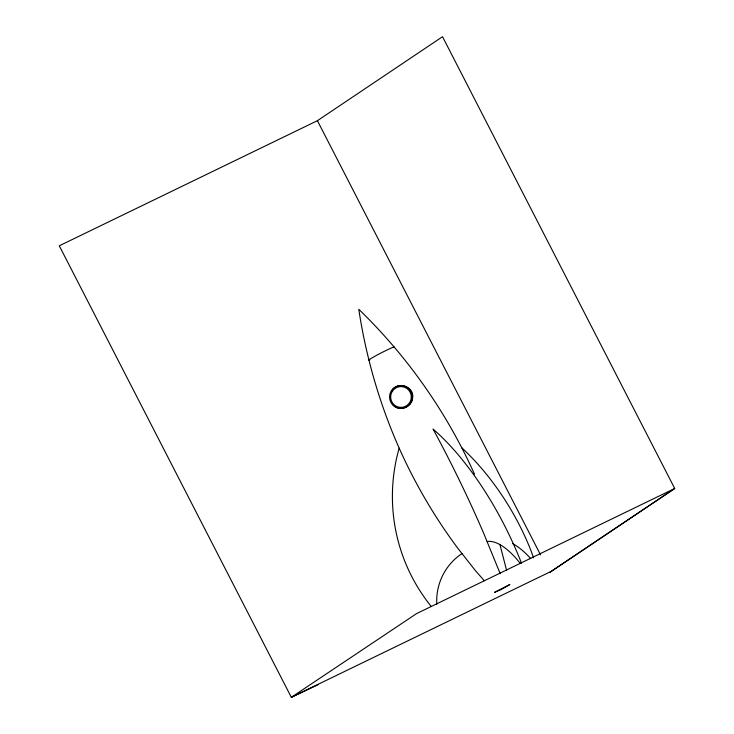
<?xml version="1.0" encoding="UTF-8"?>
<svg xmlns="http://www.w3.org/2000/svg" width="734" height="734" viewBox="0 0 734 734"><rect width="100%" height="100%" fill="white"/><g stroke="black" fill="none" stroke-linecap="round" stroke-linejoin="round"><path stroke-width="1.1" d="M391.809 390.791C397.259 380.918 414.205 386.222 412.719 397.516C412.37 407.342 398.149 412.682 392.406 403.948M317.418 120.688L442.529 36.7L674.711 488.486L549.61 572.465L674.711 488.486L416.582 613.596L291.325 697.3L59.289 245.798L317.418 120.688L540.554 554.858M462.053 553.638L460.007 554.932A56.692 56.316 89.7 0 0 436.803 604.22M549.463 572.181L291.325 697.3L318.143 684.657M487.174 541.619L488.064 541.417A64.647 26.36 64.1 0 1 520.397 563.593M484.33 580.741L475.504 570.722L457.594 547.977A527.241 523.727 89.7 0 1 399.168 448.153C379.597 403.929 366 357.128 358.788 309.308C407.388 356.293 446.841 412.563 474.522 474.228M500.212 573.704L483.688 533.288A527.241 214.989 64.1 0 0 433.06 429.078A174.38 71.106 64.1 0 1 521.489 563.079M533.572 557.868L530.994 550.683A174.38 102.109 60.6 0 0 461.704 447.694M499.9 544.444L506.607 570.355M431.152 606.357A174.38 173.215 89.7 0 1 399.168 448.153M369.817 359.889A14.249 0.743 -27.2 0 1 379.891 353.577A14.249 0.743 -27.2 0 1 394.103 347.246M512.515 543.545A55.958 32.773 60.6 0 1 530.7 558.647M494.624 592.31L501.239 589.485L509.891 584.484L494.624 592.31M391.378 390.8A11.469 11.395 89.7 0 0 400.443 408.443A11.469 11.395 89.7 0 0 411.095 391.717A11.469 11.395 89.7 0 0 391.378 390.8M392.277 391.378A10.395 10.322 89.7 0 0 400.498 407.37A10.395 10.322 89.7 0 0 410.141 392.213A10.395 10.322 89.7 0 0 392.277 391.378"/></g></svg>
